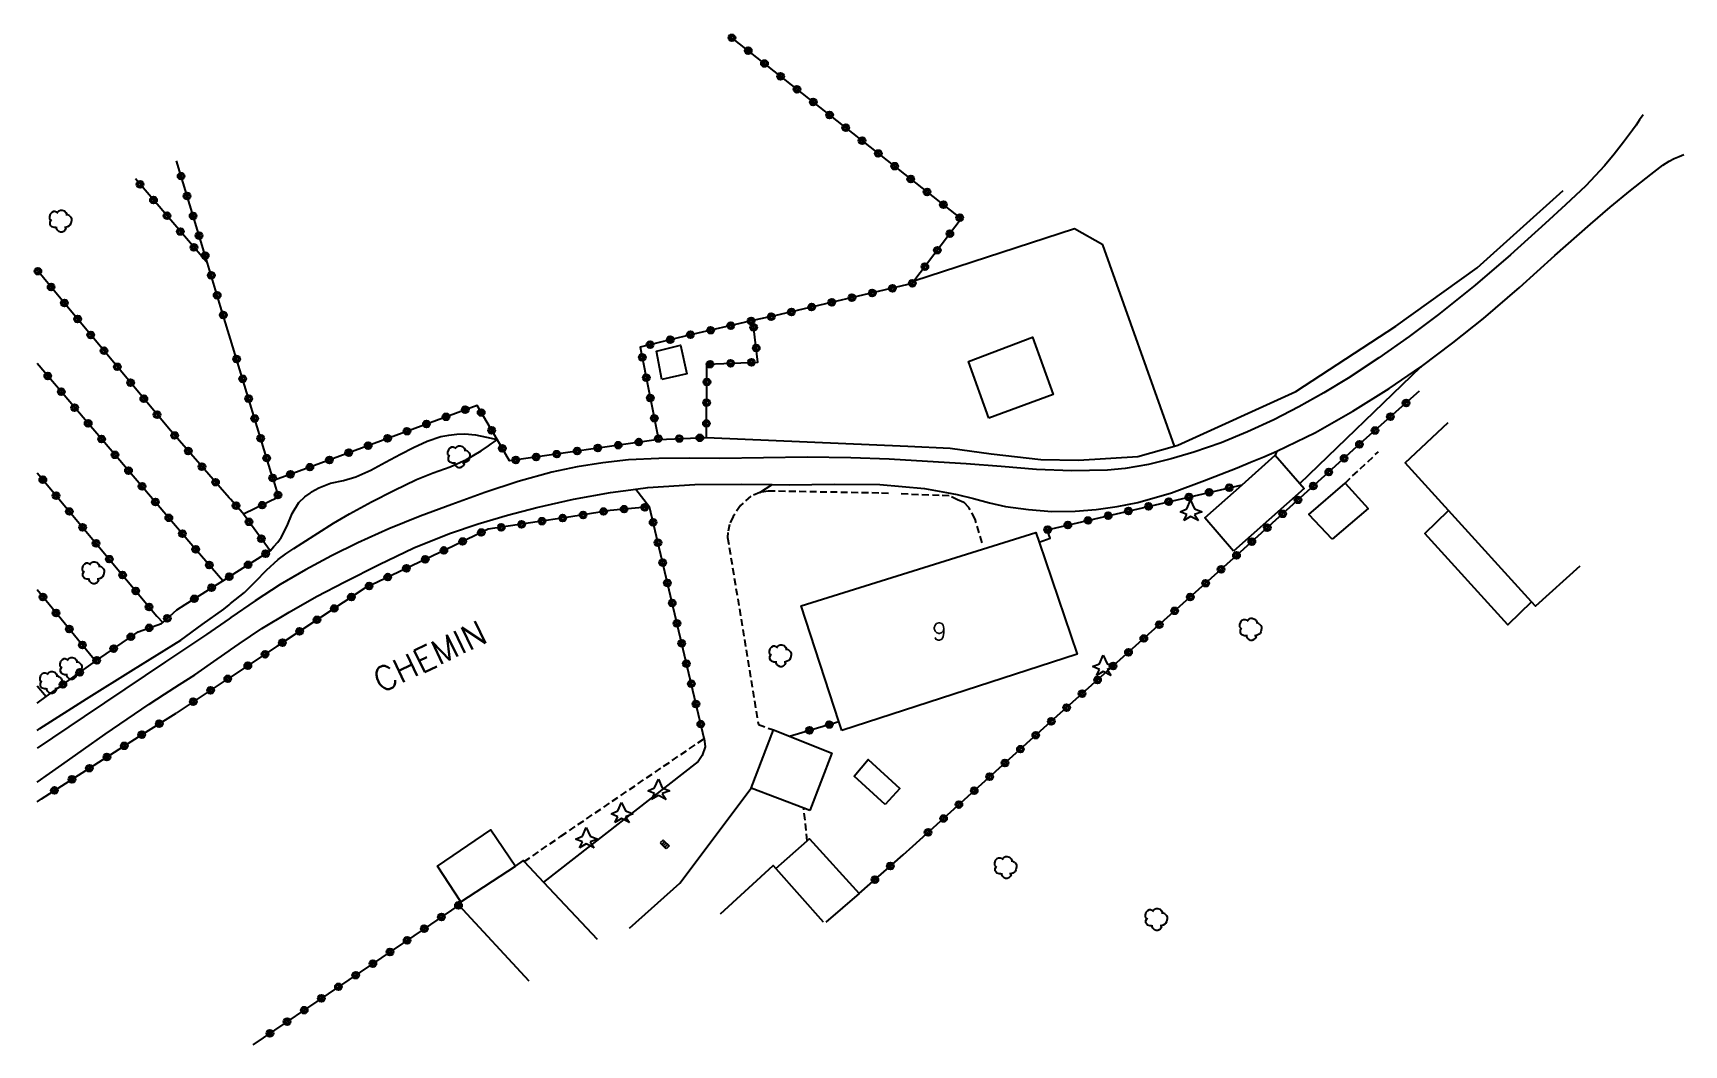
# Model space of a CAD drawing. Header units: millimetres. Extents: x 81000 to 81848, y 145999 to 147000.
# Drawn here: x 80999.7 to 81119.2, y 146000 to 146073.2 of the extents above; entities that cross this region are included whole.
import ezdxf
from ezdxf.enums import TextEntityAlignment as Align

# ---------------------------------------------------------------- set-up
doc = ezdxf.new("R2010")
doc.units = ezdxf.units.MM
doc.linetypes.add('DASHED', pattern=[0.75, 0.5, -0.25])
doc.layers.get('0').update_dxf_attribs({"linetype": 'CONTINUOUS'})
for name, color, linetype in [('W0017', 7, 'CONTINUOUS'), ('W0071', 7, 'CONTINUOUS'), ('W0101', 7, 'CONTINUOUS'), ('W0104', 1, 'CONTINUOUS'), ('W0112', 1, 'DASHED'), ('W0211', 2, 'CONTINUOUS'), ('W0214', 2, 'CONTINUOUS'), ('W0300', 7, 'CONTINUOUS'), ('W0303', 7, 'CONTINUOUS'), ('W0323', 7, 'CONTINUOUS'), ('W0330', 7, 'CONTINUOUS'), ('W0401', 7, 'CONTINUOUS'), ('W0989', 7, 'CONTINUOUS'), ('W0991', 7, 'CONTINUOUS')]:
    doc.layers.add(name, color=color, linetype=linetype)
doc.styles.get("Standard").update_dxf_attribs({"font": 'romans.shx', "width": 0.85})

# ---------------------------------------------------------------- blocks, each defined once
blk = doc.blocks.new('T300')
for p, q in [((-0.8, 0.51), (-0.86, 0.34)), ((-0.86, 0.34), (-0.86, 0.17)), ((-0.86, 0.17), (-0.74, 0.06)), ((-0.69, 0.63), (-0.8, 0.51)), ((-0.8, -0.06), (-0.74, 0.06)), ((-0.74, 0.06), (-0.69, 0.11)), ((-0.57, 0.69), (-0.69, 0.63)), ((-0.46, 0.69), (-0.57, 0.69)), ((-0.29, 0.63), (-0.46, 0.69)), ((-0.29, 0.63), (-0.17, 0.74)), ((-0.23, 0.57), (-0.29, 0.63)), ((-0.17, 0.74), (-0.06, 0.8)), ((-0.06, 0.8), (0.06, 0.8)), ((0.06, 0.8), (0.23, 0.74)), ((0.23, 0.74), (0.34, 0.63)), ((0.34, 0.63), (0.4, 0.51)), ((0.46, 0.46), (0.34, 0.46)), ((0.4, 0.51), (0.4, 0.46)), ((0.57, 0.4), (0.46, 0.46)), ((0.57, 0.4), (0.69, 0.29)), ((0.69, 0.29), (0.74, 0.17)), ((0.74, 0.06), (0.69, -0.17)), ((0.74, 0.17), (0.74, 0.06)), ((-0.8, -0.17), (-0.8, -0.06)), ((-0.8, -0.23), (-0.8, -0.17)), ((-0.74, -0.34), (-0.8, -0.23)), ((-0.69, -0.4), (-0.74, -0.34)), ((-0.51, -0.46), (-0.69, -0.4)), ((-0.4, -0.46), (-0.51, -0.46)), ((-0.4, -0.46), (-0.34, -0.46)), ((-0.34, -0.46), (-0.34, -0.4)), ((-0.34, -0.51), (-0.34, -0.46)), ((-0.29, -0.63), (-0.34, -0.51)), ((-0.17, -0.74), (-0.29, -0.63)), ((-0.06, -0.8), (-0.17, -0.74)), ((0.06, -0.8), (-0.06, -0.8)), ((0.17, -0.74), (0.06, -0.8)), ((0.23, -0.69), (0.17, -0.74)), ((0.29, -0.46), (0.23, -0.46)), ((0.29, -0.63), (0.23, -0.69)), ((0.46, -0.4), (0.29, -0.46)), ((0.34, -0.51), (0.29, -0.63)), ((0.34, -0.51), (0.34, -0.46)), ((0.57, -0.34), (0.46, -0.4)), ((0.63, -0.29), (0.57, -0.34)), ((0.69, -0.17), (0.63, -0.29))]:
    blk.add_line(p, q)
blk = doc.blocks.new('T401')
for p, q in [((-0.3, 0.3), (0, 0.3)), ((-0.3, -0.25), (-0.3, 0.3)), ((-0.3, 0.15), (0, 0.15)), ((-0.3, 0), (0, 0)), ((0, 0.3), (0, -0.25)), ((-0.3, -0.15), (0, -0.15)), ((-0.3, -0.25), (-0.3, -0.3)), ((-0.3, -0.3), (0, -0.3)), ((0, -0.3), (0, -0.25))]:
    blk.add_line(p, q)
blk = doc.blocks.new('T303')
for p, q in [((-0.77, 0), (-0.28, 0.21)), ((-0.28, -0.21), (-0.77, 0)), ((-0.28, 0.21), (0, 0.83)), ((0, 0.83), (0.28, 0.21)), ((0.28, 0.21), (0.83, 0)), ((0.83, 0), (0.28, -0.21)), ((-0.49, -0.63), (-0.28, -0.21)), ((0, -0.35), (-0.49, -0.63)), ((0.56, -0.63), (0, -0.35)), ((0.28, -0.21), (0.56, -0.63))]:
    blk.add_line(p, q)
blk = doc.blocks.new('t323o')
at = {"color": 0, "linetype": 'Continuous'}
for radius in [0.25, 0.15]:
    blk.add_circle((0, 0), radius, dxfattribs=at)

msp = doc.modelspace()

# ---------------------------------------------------------------- linework, layer by layer
at = {"layer": 'W0017'}
for points in [[(81091.4, 146040.63), (81100.16, 146049.07)], [(81089.75, 146042.97), (81089.61, 146042.68)], [(81043.33, 146040.23), (81044.32, 146038.95)], [(81052.31, 146039.98), (81053.21, 146040.56)], [(81048.29, 146022.17), (81048.36, 146021.57), (81048.13, 146020.95), (81047.84, 146020.52), (81036.65, 146011.79)], [(81042.87, 146008.46), (81046.51, 146011.7), (81051.69, 146018.59)]]:
    msp.add_lwpolyline(points, dxfattribs=at)
at = {"layer": 'W0071'}
for points in [[(81116.25, 146067.32), (81116, 146066.96), (81115.74, 146066.58), (81115.48, 146066.21), (81114.83, 146065.33), (81114.16, 146064.47), (81113.47, 146063.63), (81112.1, 146062.18), (81110.64, 146060.81), (81109.16, 146059.46), (81106.65, 146057.19), (81104.09, 146054.98), (81101.45, 146052.87), (81099.31, 146051.27), (81097.13, 146049.73), (81094.9, 146048.27), (81093.14, 146047.2), (81091.34, 146046.18), (81089.51, 146045.24), (81087.62, 146044.38), (81085.7, 146043.59), (81083.74, 146042.91), (81082.1, 146042.42), (81080.44, 146042), (81078.76, 146041.71), (81077.47, 146041.6), (81076.18, 146041.57), (81074.88, 146041.56), (81072.33, 146041.65), (81069.78, 146041.86), (81067.24, 146042.05), (81064.46, 146042.22), (81061.68, 146042.39), (81058.9, 146042.5), (81055.74, 146042.53), (81052.58, 146042.5), (81049.42, 146042.45), (81047.21, 146042.46), (81045, 146042.45), (81042.8, 146042.34), (81040.94, 146042.12), (81039.09, 146041.83), (81037.26, 146041.45), (81034.81, 146040.79), (81032.4, 146039.98), (81030.01, 146039.11), (81027.72, 146038.26), (81025.45, 146037.35), (81023.21, 146036.35), (81021.3, 146035.4), (81019.43, 146034.39), (81017.59, 146033.32), (81015.78, 146032.15), (81014.02, 146030.93), (81014, 146030.92)], [(81014, 146028.6), (81014.63, 146029.04), (81016.27, 146030.13), (81018.23, 146031.32), (81020.23, 146032.45), (81022.26, 146033.52), (81024.75, 146034.78), (81027.27, 146035.97), (81029.85, 146037.01), (81031.93, 146037.72), (81034.05, 146038.35), (81036.18, 146038.9), (81038.83, 146039.5), (81041.51, 146039.98), (81043.33, 146040.23), (81044.2, 146040.34), (81047.6, 146040.56), (81051.02, 146040.58), (81053.21, 146040.56), (81054.44, 146040.55), (81057.72, 146040.58), (81060.99, 146040.56), (81064.24, 146040.27), (81065.03, 146040.14), (81065.82, 146039.99), (81066.61, 146039.83), (81067.77, 146039.54), (81068.93, 146039.23), (81070.1, 146038.98), (81071.76, 146038.75), (81073.45, 146038.62), (81075.13, 146038.63), (81076.65, 146038.75), (81078.17, 146038.97), (81079.67, 146039.27), (81082.11, 146039.95), (81084.5, 146040.84), (81086.87, 146041.78), (81087.84, 146042.17), (81088.8, 146042.56), (81089.75, 146042.97), (81092.54, 146044.33), (81095.25, 146045.86), (81097.88, 146047.5), (81100.16, 146049.07), (81100.21, 146049.1), (81102.48, 146050.81), (81104.7, 146052.57), (81107.31, 146054.81), (81109.86, 146057.13), (81112.44, 146059.41), (81113.88, 146060.63), (81115.33, 146061.83), (81116.82, 146063), (81117.25, 146063.34), (81117.68, 146063.67), (81118.14, 146063.97), (81118.5, 146064.15), (81118.87, 146064.31), (81119.21, 146064.45)], [(81013.9, 146030.85), (81012.26, 146029.71)], [(81014, 146030.92), (81013.9, 146030.85)], [(81012.26, 146029.71), (81009.3, 146027.73), (81006.35, 146025.75), (81003.4, 146023.77), (81000, 146021.47)], [(81011.42, 146026.79), (81013.03, 146027.91), (81013.9, 146028.53)], [(81013.9, 146028.53), (81014, 146028.6)], [(81000, 146019.03), (81001.78, 146020.27), (81004.92, 146022.5), (81008.1, 146024.67), (81009.21, 146025.38), (81010.31, 146026.08), (81011.42, 146026.79)]]:
    msp.add_lwpolyline(points, dxfattribs=at)
at = {"layer": 'W0101'}
for points in [[(81111.68, 146034.65), (81108.47, 146031.75), (81108.18, 146032.07), (81102.17, 146038.68), (81099.03, 146042.12), (81102.14, 146045.05)], [(81035.61, 146004.61), (81030.52, 146010.11), (81030.43, 146010.21), (81030.66, 146010.36), (81034.62, 146012.95), (81035.21, 146013.34), (81035.26, 146013.27), (81036.65, 146011.79), (81040.53, 146007.65)], [(81049.47, 146009.5), (81053.28, 146012.99), (81053.47, 146012.78), (81056.9, 146008.91)]]:
    msp.add_lwpolyline(points, dxfattribs=at)
msp.add_lwpolyline([(81058.25, 146022.77), (81058.04, 146023.4), (81055.31, 146031.77), (81072.3, 146037.08), (81072.54, 146036.39), (81075.29, 146028.28)], close=True, dxfattribs=at)
at = {"layer": 'W0104'}
for points in [[(81045.23, 146048.16), (81044.83, 146050.22), (81046.58, 146050.64), (81047.03, 146048.58), (81045.23, 146048.16)], [(81068.89, 146045.36), (81067.42, 146049.46), (81072.04, 146051.23), (81073.54, 146047.07)], [(81086.6, 146035.74), (81084.53, 146038.14), (81087.23, 146040.55), (81089.61, 146042.68), (81091.4, 146040.63), (81091.71, 146040.27)], [(81093.75, 146036.61), (81092.05, 146038.4), (81094.68, 146040.67), (81096.34, 146038.82), (81093.75, 146036.61)], [(81055.93, 146016.98), (81055.49, 146017.15), (81051.69, 146018.59), (81053.3, 146022.8), (81054.46, 146022.34), (81057.52, 146021.13)], [(81061.39, 146017.4), (81059.13, 146019.45), (81060.15, 146020.66), (81062.44, 146018.56)]]:
    msp.add_lwpolyline(points, close=True, dxfattribs=at)
for points in [[(81108.18, 146032.07), (81106.46, 146030.4), (81100.46, 146037.02), (81102.17, 146038.68)], [(81030.66, 146010.36), (81028.99, 146012.94), (81032.83, 146015.57), (81034.62, 146012.95)], [(81053.47, 146012.78), (81055.75, 146014.78), (81055.92, 146014.92), (81059.51, 146010.97), (81057.09, 146008.89)]]:
    msp.add_lwpolyline(points, dxfattribs=at)
at = {"layer": 'W0112'}
for points in [[(81094.68, 146040.67), (81097.09, 146042.93)], [(81061.62, 146039.91), (81060.92, 146039.94), (81052.92, 146040.09), (81052.31, 146039.98), (81051.66, 146039.71), (81050.91, 146039.05), (81050.38, 146038.25), (81050.12, 146037.67), (81049.99, 146037.1), (81049.98, 146036.72), (81050.1, 146036), (81052.21, 146023.19)], [(81068.41, 146036.35), (81067.9, 146038.06), (81067.45, 146038.9), (81067.08, 146039.27), (81066.63, 146039.45), (81066.02, 146039.75), (81065.3, 146039.76), (81062.53, 146039.88)], [(81052.21, 146023.19), (81053.3, 146022.8)], [(81035.26, 146013.27), (81037.91, 146015.1), (81048.29, 146022.17)], [(81055.75, 146014.78), (81055.49, 146017.15)]]:
    msp.add_lwpolyline(points, dxfattribs=at)
at = {"layer": 'W0211'}
for points in [[(81014, 146031.94), (81015, 146032.74), (81015.81, 146033.54), (81016.6, 146034.37), (81017.44, 146035.13), (81018, 146035.55), (81018.59, 146035.94), (81019.18, 146036.32), (81020.31, 146037.05), (81021.46, 146037.76), (81022.62, 146038.44), (81024.2, 146039.31), (81025.82, 146040.14), (81027.46, 146040.92), (81028.67, 146041.4), (81029.9, 146041.85), (81031.08, 146042.38), (81031.62, 146042.69), (81032.15, 146043.01), (81032.66, 146043.35), (81032.87, 146043.5), (81033.09, 146043.66), (81033.3, 146043.81)], [(81010.39, 146029.3), (81011.95, 146030.42), (81013.51, 146031.54), (81013.9, 146031.86)], [(81013.9, 146031.86), (81014, 146031.94)], [(81000, 146022.77), (81000.2, 146022.9), (81003.58, 146025.05), (81006.98, 146027.18), (81010.39, 146029.3)]]:
    msp.add_lwpolyline(points, dxfattribs=at)
at = {"layer": 'W0214'}
msp.add_lwpolyline([(81016.87, 146035.76), (81017.14, 146036.08), (81017.41, 146036.4), (81017.66, 146036.72), (81018.1, 146037.57), (81018.45, 146038.47), (81018.93, 146039.25), (81019.37, 146039.66), (81019.75, 146039.94), (81019.86, 146040.02), (81020.38, 146040.33), (81021.24, 146040.66), (81022.17, 146040.86), (81023.07, 146041.11), (81024.16, 146041.61), (81025.22, 146042.19), (81026.29, 146042.75), (81027.25, 146043.23), (81028.22, 146043.7), (81029.22, 146044.03), (81029.8, 146044.14), (81030.38, 146044.21), (81030.96, 146044.23), (81031.74, 146044.15), (81032.52, 146043.98), (81033.3, 146043.81)], dxfattribs=at)
at = {"layer": 'W0323'}
for points in [[(81050.03, 146073.09), (81066.89, 146059.79), (81063.47, 146055.28), (81063.33, 146055.1), (81053.47, 146052.79), (81051.8, 146052.42), (81047.19, 146051.38), (81043.65, 146050.51), (81044.98, 146043.83), (81034.2, 146042.27), (81033.3, 146043.81), (81031.84, 146046.29), (81018.51, 146041.36), (81017.11, 146040.84), (81014, 146051.08)], [(81013.9, 146051.39), (81013.28, 146053.45), (81012.32, 146056.59), (81010.08, 146063.98)], [(81012.32, 146056.59), (81012.09, 146056.87), (81007.11, 146062.68)], [(81009.64, 146044.47), (81002.51, 146053.04), (81000, 146056.07)], [(81014, 146051.08), (81013.9, 146051.39)], [(81044.98, 146043.83), (81048.45, 146043.96), (81048.48, 146049.26), (81052.18, 146049.42), (81051.8, 146052.42)], [(81013.43, 146033.59), (81011.13, 146036.28), (81000, 146049.31)], [(81063.38, 146014.39), (81073.38, 146023.4), (81086.59, 146035.22), (81096.04, 146043.76), (81100.07, 146047.34)], [(81013.9, 146039.6), (81009.64, 146044.47)], [(81000, 146041.4), (81008.67, 146031.03), (81009.09, 146030.57)], [(81017.11, 146040.84), (81017.48, 146039.64), (81014.93, 146038.42)], [(81014, 146039.49), (81013.9, 146039.6)], [(81014, 146033.95), (81016.87, 146035.76), (81014.93, 146038.42), (81014.87, 146038.5), (81014, 146039.49)], [(81072.54, 146036.39), (81073.33, 146036.68), (81073.12, 146037.28), (81087.23, 146040.55)], [(81048.29, 146022.17), (81044.32, 146038.95), (81041.49, 146038.69), (81038.63, 146038.22), (81035.7, 146037.78), (81032.64, 146037.32), (81030.12, 146036.11), (81023.72, 146033.07), (81017.38, 146028.86), (81014, 146026.62)], [(81010.1, 146031.49), (81010.71, 146031.87), (81013.43, 146033.59), (81013.9, 146033.89)], [(81013.9, 146033.89), (81014, 146033.95)], [(81004.22, 146027.77), (81000, 146032.93)], [(81000.64, 146025.22), (81004.22, 146027.77), (81007.3, 146029.9), (81009.01, 146030.5), (81009.09, 146030.57), (81010.1, 146031.49)], [(81013.9, 146026.56), (81010.05, 146024.01)], [(81014, 146026.62), (81013.9, 146026.56)], [(81000, 146026), (81000.64, 146025.22)], [(81000, 146024.74), (81000.64, 146025.22)], [(81000, 146017.59), (81000.31, 146017.82), (81007.67, 146022.52), (81010.05, 146024.01)], [(81054.46, 146022.34), (81058.04, 146023.4)], [(81062.69, 146013.77), (81063.38, 146014.39)], [(81059.51, 146010.97), (81062.69, 146013.77)], [(81030.52, 146010.11), (81028.93, 146009.03), (81028.01, 146008.4), (81015.6, 146000)]]:
    msp.add_lwpolyline(points, dxfattribs=at)
at = {"layer": 'W0330'}
for points in [[(81048.45, 146043.96), (81063.03, 146043.33), (81066.08, 146043.19), (81069.07, 146042.79), (81072.65, 146042.36), (81075.39, 146042.33), (81079.67, 146042.58), (81082.32, 146043.34), (81082.58, 146043.41), (81091.11, 146047.3), (81098.35, 146052.01), (81104.24, 146056.24), (81110.46, 146061.83)], [(81082.32, 146043.34), (81077.14, 146057.91), (81075.09, 146059.07), (81063.47, 146055.28)]]:
    msp.add_lwpolyline(points, dxfattribs=at)

# ---------------------------------------------------------------- block references
at = {"layer": 'W0300'}
for p in [(81001.74, 146059.62), (81030.57, 146042.57), (81004.11, 146034.17), (81087.9, 146030.08), (81053.84, 146028.17), (81002.49, 146027.25), (81001.04, 146026.23), (81070.16, 146012.84), (81081.06, 146009.08)]:
    msp.add_blockref('T300', p, dxfattribs=at)
at = {"layer": 'W0303'}
for p in [(81083.5, 146038.59), (81077.17, 146027.38), (81044.97, 146018.4), (81042.31, 146016.73), (81039.75, 146014.9)]:
    msp.add_blockref('T303', p, dxfattribs=at)
at = {"layer": 'W0323'}
for p, rotation in [((81050.29, 146072.89), 321.7337460018042), ((81051.47, 146071.96), 321.7337460018042), ((81052.65, 146071.03), 321.7337460018042), ((81053.82, 146070.1), 321.7337460018042), ((81055, 146069.17), 321.7337460018042), ((81056.18, 146068.24), 321.7337460018042), ((81057.36, 146067.31), 321.7337460018042), ((81058.53, 146066.38), 321.7337460018042), ((81059.71, 146065.45), 321.7337460018042), ((81060.89, 146064.52), 321.7337460018042), ((81062.07, 146063.6), 321.7337460018042), ((81007.45, 146062.29), 130.5589463412464), ((81010.42, 146062.88), 106.8942097495056), ((81063.24, 146062.67), 321.7337460018042), ((81008.42, 146061.15), 130.5589463412464), ((81010.85, 146061.44), 106.8942097495056), ((81064.42, 146061.74), 321.7337460018042), ((81065.6, 146060.81), 321.7337460018042), ((81009.4, 146060.01), 130.5589463412464), ((81011.29, 146060), 106.8942097495056), ((81066.78, 146059.88), 321.7337460018042), ((81010.37, 146058.87), 130.5589463412464), ((81011.72, 146058.57), 106.8942097495056), ((81066.07, 146058.71), 232.7838656846401), ((81011.35, 146057.73), 130.5589463412464), ((81012.16, 146057.13), 106.8942097495056), ((81065.17, 146057.52), 232.7838656846401), ((81000.05, 146056), 129.7191909181589), ((81064.26, 146056.32), 232.7838656846401), ((81001.01, 146054.85), 129.7191909181589), ((81012.6, 146055.7), 106.8912590955508), ((81061.91, 146054.76), 193.1851000041468), ((81063.35, 146055.13), 232.7335981003954), ((81001.97, 146053.7), 129.7191909181589), ((81013.03, 146054.26), 106.8912590955508), ((81057.52, 146053.74), 193.1851000041468), ((81058.98, 146054.08), 193.1851000041468), ((81060.45, 146054.42), 193.1851000041468), ((81002.93, 146052.54), 129.7180293595941), ((81013.47, 146052.83), 106.898648694137), ((81051.68, 146052.39), 192.5932041589591), ((81053.14, 146052.71), 192.6159108724663), ((81054.6, 146053.05), 193.1851000041468), ((81056.06, 146053.4), 193.1851000041468), ((81003.88, 146051.39), 129.7180293595941), ((81047.29, 146051.41), 192.5932041589591), ((81048.75, 146051.73), 192.5932041589591), ((81050.21, 146052.06), 192.5932041589591), ((81051.86, 146051.93), 97.10616052528438), ((81004.84, 146050.24), 129.7180293595941), ((81044.37, 146050.69), 193.8187815055315), ((81045.83, 146051.05), 193.8187815055315), ((81052.05, 146050.44), 97.10616052528438), ((81005.8, 146049.08), 129.7180293595941), ((81014.44, 146049.64), 106.8948720584187), ((81043.8, 146049.77), 281.2175466153432), ((81048.71, 146049.27), 2.481471332061139), ((81050.2, 146049.34), 2.481471332061139), ((81051.7, 146049.4), 2.481471332061139), ((81000.77, 146048.42), 130.510829391731), ((81006.76, 146047.93), 129.7180293595941), ((81014.87, 146048.21), 106.8948720584187), ((81044.09, 146048.3), 281.2175466153432), ((81048.48, 146047.98), 89.60039406817239), ((81001.74, 146047.28), 130.510829391731), ((81007.72, 146046.77), 129.7180293595941), ((81015.31, 146046.77), 106.8948720584187), ((81044.38, 146046.83), 281.2175466153432), ((81048.46, 146046.48), 89.60039406817239), ((81099.09, 146046.46), 41.63360179821012), ((81002.71, 146046.13), 130.510829391731), ((81008.68, 146045.62), 129.7180293595941), ((81015.74, 146045.34), 106.8948720584187), ((81029.59, 146045.46), 200.2889713599108), ((81030.99, 146045.98), 200.2889713599108), ((81032.14, 146045.77), 120.5200354296948), ((81044.67, 146045.36), 281.2175466153432), ((81097.96, 146045.47), 41.63360179821012), ((81003.69, 146044.99), 130.510829391731), ((81009.95, 146044.11), 131.271727155704), ((81025.37, 146043.9), 200.2889713599108), ((81026.77, 146044.42), 200.2889713599108), ((81028.18, 146044.94), 200.2889713599108), ((81032.9, 146044.48), 120.5200354296948), ((81048.45, 146044.98), 89.60039406817239), ((81096.84, 146044.47), 41.63360179821012), ((81004.66, 146043.85), 130.510829391731), ((81005.64, 146042.71), 130.510829391731), ((81010.94, 146042.99), 131.271727155704), ((81016.18, 146043.9), 106.8948720584187), ((81022.55, 146042.86), 200.2889713599108), ((81023.96, 146043.38), 200.2889713599108), ((81033.67, 146043.18), 120.5013486737457), ((81037.61, 146042.76), 188.2499444682902), ((81039.09, 146042.98), 188.2499444682902), ((81040.58, 146043.2), 188.2499444682902), ((81042.06, 146043.41), 188.2499444682902), ((81043.55, 146043.63), 188.2499444682902), ((81044.97, 146043.89), 281.2175466153432), ((81046.48, 146043.89), 2.062483058126721), ((81047.97, 146043.94), 2.062483058126721), ((81095.72, 146043.47), 42.09120838622199), ((81006.61, 146041.57), 130.510829391731), ((81011.93, 146041.86), 131.271727155704), ((81016.62, 146042.47), 106.8948720584187), ((81019.74, 146041.82), 200.2889713599108), ((81021.15, 146042.34), 200.2889713599108), ((81034.64, 146042.33), 188.2499444682902), ((81036.12, 146042.55), 188.2499444682902), ((81094.61, 146042.46), 42.09120838622199), ((81000.41, 146040.91), 309.8986244226518), ((81007.59, 146040.43), 130.510829391731), ((81012.91, 146040.73), 131.271727155704), ((81017.05, 146041.03), 106.8948720584187), ((81018.33, 146041.3), 200.3084418360962), ((81086.3, 146040.34), 13.05541481251599), ((81092.38, 146040.45), 42.09120838622199), ((81093.5, 146041.46), 42.09120838622199), ((81001.37, 146039.76), 309.8986244226518), ((81008.56, 146039.29), 130.510829391731), ((81017.43, 146039.81), 287.1561733930505), ((81081.91, 146039.32), 13.05541481251599), ((81083.38, 146039.66), 13.05541481251599), ((81084.84, 146040), 13.05541481251599), ((81091.27, 146039.45), 42.09120838622199), ((81002.33, 146038.61), 309.8986244226518), ((81009.53, 146038.15), 130.510829391731), ((81014.4, 146039.03), 131.2997309470721), ((81016.29, 146039.07), 205.6395425923446), ((81038.04, 146038.13), 188.4666656960858), ((81039.52, 146038.36), 189.4233609541778), ((81041, 146038.61), 189.4233609541778), ((81042.49, 146038.78), 185.1269040518564), ((81043.98, 146038.91), 185.1269040518564), ((81076.07, 146037.96), 13.05541481251599), ((81077.53, 146038.3), 13.05541481251599), ((81078.99, 146038.64), 13.05541481251599), ((81080.45, 146038.98), 13.05541481251599), ((81090.16, 146038.44), 42.09120838622199), ((81003.29, 146037.46), 309.8986244226518), ((81010.51, 146037.01), 130.510829391731), ((81015.34, 146037.86), 126.1554800012153), ((81032.15, 146037.09), 205.5382564398444), ((81033.59, 146037.46), 188.5435752696745), ((81035.07, 146037.68), 188.5435752696745), ((81036.55, 146037.91), 188.4666656960858), ((81044.59, 146037.82), 103.289629592379), ((81073.15, 146037.29), 13.05541481251599), ((81074.61, 146037.63), 13.05541481251599), ((81089.05, 146037.44), 42.09120838622199), ((81004.26, 146036.31), 309.8986244226518), ((81011.48, 146035.87), 130.508233640397), ((81016.22, 146036.65), 126.1554800012153), ((81016.54, 146035.55), 32.25095975089744), ((81029.44, 146035.79), 205.4807179476742), ((81030.8, 146036.44), 205.5382564398444), ((81044.94, 146036.36), 103.289629592379), ((81087.93, 146036.43), 42.09120838622199), ((81005.22, 146035.16), 309.8986244226518), ((81012.46, 146034.73), 130.508233640397), ((81015.27, 146034.75), 32.25095975089744), ((81026.73, 146034.5), 205.4807179476742), ((81028.09, 146035.15), 205.4807179476742), ((81045.28, 146034.9), 103.289629592379), ((81085.7, 146034.43), 41.82055005338471), ((81086.82, 146035.43), 42.09120838622199), ((81006.18, 146034.01), 309.8986244226518), ((81013.9, 146033.89), 32.26650914688889), ((81024.03, 146033.21), 205.4807179476742), ((81025.38, 146033.86), 205.4807179476742), ((81045.62, 146033.44), 103.289629592379), ((81084.58, 146033.42), 41.82055005338471), ((81000.42, 146032.42), 129.2932101581474), ((81007.14, 146032.86), 309.8986244226518), ((81011.37, 146032.29), 32.24478184744702), ((81012.63, 146033.09), 32.24478184744702), ((81022.75, 146032.42), 213.5605715986039), ((81045.97, 146031.98), 103.289629592379), ((81083.47, 146032.42), 41.82055005338471), ((81001.37, 146031.26), 129.2932101581474), ((81008.1, 146031.7), 309.8986244226518), ((81009.42, 146030.87), 42.14056839775605), ((81020.25, 146030.77), 213.5605715986039), ((81021.5, 146031.59), 213.5605715986039), ((81082.35, 146031.42), 41.82055005338471), ((81002.32, 146030.1), 129.2932101581474), ((81006.78, 146029.54), 34.57402098552196), ((81008.11, 146030.19), 19.51173539655974), ((81019, 146029.94), 213.5605715986039), ((81046.31, 146030.52), 103.289629592379), ((81081.23, 146030.42), 41.82055005338471), ((81003.27, 146028.94), 129.2932101581474), ((81005.54, 146028.69), 34.57402098552196), ((81017.75, 146029.11), 213.5605715986039), ((81046.66, 146029.06), 103.289629592379), ((81079, 146028.42), 41.82055005338471), ((81080.11, 146029.42), 41.82055005338471), ((81004.31, 146027.83), 34.57402098552196), ((81015.25, 146027.45), 213.476463319467), ((81016.5, 146028.28), 213.476463319467), ((81047, 146027.6), 103.289629592379), ((81077.88, 146027.42), 41.82055005338471), ((81001.86, 146026.09), 35.54525519544007), ((81003.08, 146026.96), 35.54525519544007), ((81013.8, 146026.5), 213.4767789085828), ((81047.35, 146026.14), 103.289629592379), ((81076.76, 146026.42), 41.82055005338471), ((81011.3, 146024.84), 213.4767789085828), ((81012.55, 146025.67), 213.4767789085828), ((81075.64, 146025.42), 41.82055005338471), ((81047.69, 146024.68), 103.289629592379), ((81074.52, 146024.42), 41.82055005338471), ((81007.57, 146022.45), 32.57636082196947), ((81008.84, 146023.25), 32.16314502689427), ((81048.04, 146023.22), 103.289629592379), ((81055.9, 146022.77), 16.51143318856036), ((81057.34, 146023.19), 16.51143318856036), ((81072.29, 146022.42), 42.02660070817909), ((81073.41, 146023.42), 41.82055005338471), ((81006.31, 146021.65), 32.57636082196947), ((81071.18, 146021.41), 42.02660070817909), ((81003.78, 146020.03), 32.57636082196947), ((81005.05, 146020.84), 32.57636082196947), ((81070.06, 146020.41), 42.02660070817909), ((81002.52, 146019.22), 32.57636082196947), ((81068.95, 146019.41), 42.02660070817909), ((81001.25, 146018.42), 32.57636082196947), ((81067.83, 146018.4), 42.02660070817909), ((81065.61, 146016.39), 42.02660070817909), ((81066.72, 146017.4), 42.02660070817909), ((81064.49, 146015.39), 42.02660070817909), ((81061.76, 146012.95), 41.30306824684324), ((81060.64, 146011.96), 41.30306824684324), ((81029.26, 146009.26), 214.3092341233379), ((81030.5, 146010.1), 214.3092341233379), ((81028.02, 146008.41), 214.3023003159019), ((81026.78, 146007.57), 214.1136643467019), ((81024.3, 146005.89), 214.1136643467019), ((81025.54, 146006.73), 214.1136643467019), ((81023.06, 146005.05), 214.1136643467019), ((81020.57, 146003.37), 214.1136643467019), ((81021.81, 146004.21), 214.1136643467019), ((81019.33, 146002.52), 214.1136643467019), ((81018.09, 146001.68), 214.1136643467019), ((81016.85, 146000.84), 214.1136643467019)]:
    msp.add_blockref('t323o', p, dxfattribs=dict(at, rotation=rotation))
at = {"layer": 'W0401', "rotation": 225.6927857458917}
msp.add_blockref('T401', (81045.32, 146014.41), dxfattribs=at)

# ---------------------------------------------------------------- texts
at = {"layer": 'W0989'}
msp.add_text('CHEMIN', height=1.75, rotation=25.6517, dxfattribs=at).set_placement((81028.42, 146028.12), align=Align.MIDDLE_CENTER)
at = {"layer": 'W0991'}
msp.add_text('9', height=1.25, dxfattribs=at).set_placement((81065.32, 146029.93), align=Align.MIDDLE_CENTER)

doc.saveas('drawing.dxf')
